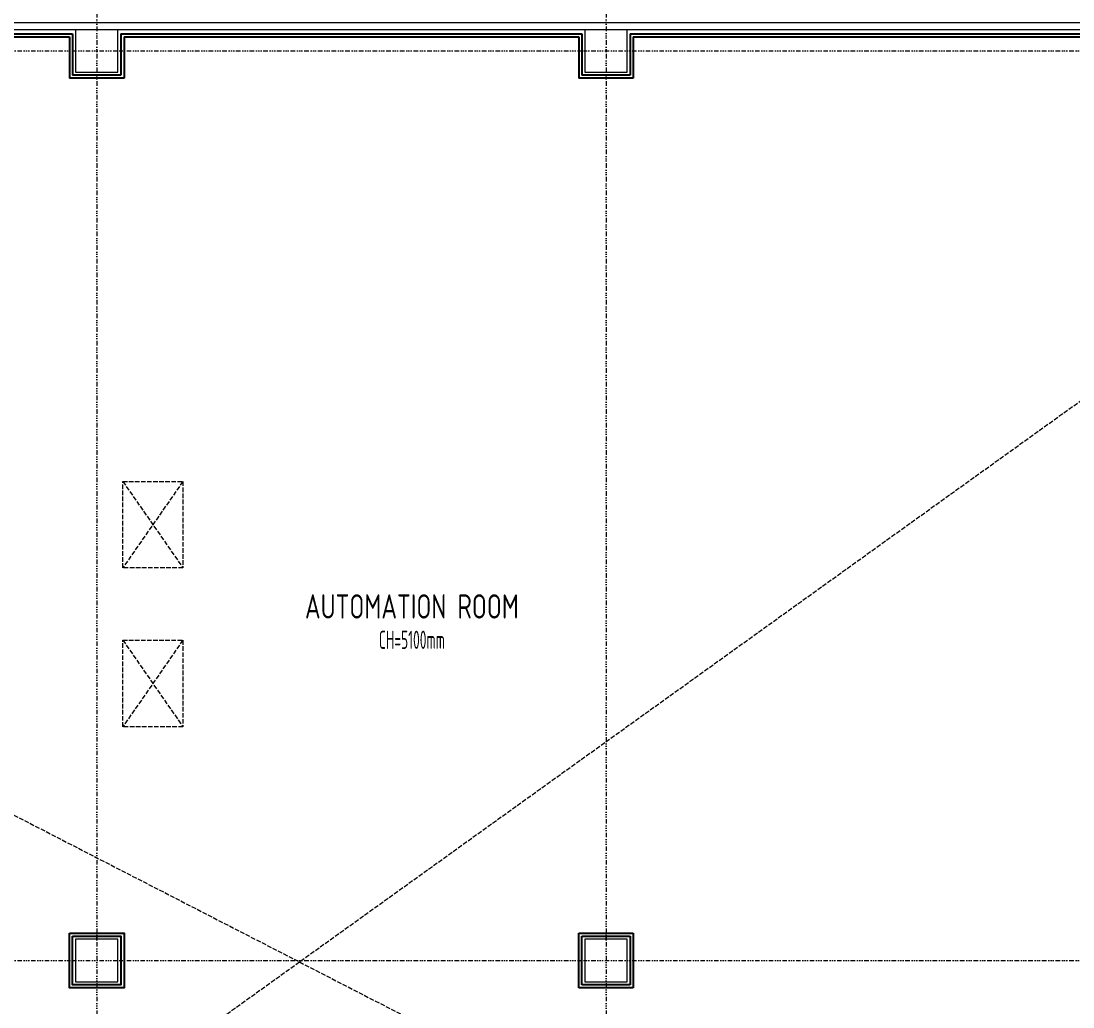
# Model space of a CAD drawing. Extents: x -76427 to 292734, y -42117 to 131250.
# Drawn here: x 208751 to 226101, y 74234 to 90491 of the extents above; entities that cross this region are included whole.
import ezdxf
from ezdxf.enums import TextEntityAlignment as Align

# ---------------------------------------------------------------- set-up
doc = ezdxf.new("R2010")
doc.units = 0
doc.header["$LTSCALE"] = 250
doc.linetypes.add('H12PL1$0$HIDDEN', pattern=[0.4, 0.3, -0.1])
doc.linetypes.add('H12PL1$0$JJP_三點線', pattern=[0.9, 0.3, -0.15, 0, -0.15, 0, -0.15, 0, -0.15])
for name, color, linetype in [('H12PL1$0$A-OBJE-2D', 252, 'Continuous'), ('H12PL1$0$A-WALL-EX', 252, 'Continuous'), ('H12PL1$0$S-COL', 252, 'Continuous'), ('H12PL1$0$S-GRID', 252, 'Continuous'), ('H12PL1$0$S-SLAB-SHOW', 252, 'Continuous'), ('XFDP10$0$A-CR-TT2', 1, 'Continuous'), ('XFDP10$0$A-CR-TXT', 2, 'Continuous'), ('XFDP10$0$A-W-P1S (50K)', 2, 'Continuous')]:
    doc.layers.add(name, color=color, linetype=linetype)
doc.styles.add('XFDP10$0$AA-TXT', font='isocp.shx', dxfattribs={"width": 0.8, "bigfont": 'china.shx'})

# ---------------------------------------------------------------- blocks, each defined once
blk = doc.blocks.new('XFDP10')
at = {"layer": 'XFDP10$0$A-W-P1S (50K)'}
for p, q in [((202000, 90280), (209600, 90280)), ((202050, 90230), (209550, 90230)), ((209550, 90230), (209550, 89550)), ((209600, 90280), (209600, 89600)), ((210400, 90280), (218000, 90280)), ((210400, 90280), (210400, 89600)), ((210450, 90230), (217950, 90230)), ((210450, 90230), (210450, 89550)), ((217950, 90230), (217950, 89550)), ((218000, 90280), (218000, 89600)), ((218800, 90280), (226400, 90280)), ((218800, 90280), (218800, 89600)), ((218850, 90230), (226350, 90230)), ((218850, 90230), (218850, 89550)), ((210450, 89550), (209550, 89550)), ((210400, 89600), (209600, 89600)), ((218850, 89550), (217950, 89550)), ((218800, 89600), (218000, 89600)), ((217950, 75450), (218850, 75450)), ((217950, 74550), (217950, 75450)), ((218000, 75400), (218800, 75400)), ((218000, 74600), (218000, 75400)), ((218800, 75400), (218800, 74600)), ((218850, 75450), (218850, 74550)), ((218850, 74550), (217950, 74550)), ((218800, 74600), (218000, 74600))]:
    blk.add_line(p, q, dxfattribs=at)
for points in [[(209550, 75450), (210450, 75450), (210450, 74550), (209550, 74550)], [(209600, 75400), (210400, 75400), (210400, 74600), (209600, 74600)]]:
    blk.add_lwpolyline(points, close=True, dxfattribs=at)
at = {"layer": 'XFDP10$0$A-CR-TT2', "style": 'XFDP10$0$AA-TXT', "width": 0.6}
blk.add_text('CH=5100mm', height=300, dxfattribs=at).set_placement((215197.7, 80288.7), align=Align.MIDDLE)
at = {"layer": 'XFDP10$0$A-CR-TXT', "style": 'XFDP10$0$AA-TXT', "width": 0.8}
blk.add_text('AUTOMATION ROOM', height=400, dxfattribs=at).set_placement((215197.7, 80838.7), align=Align.MIDDLE)
blk = doc.blocks.new('H12PL1')
at = {"layer": 'H12PL1$0$A-OBJE-2D', "linetype": 'H12PL1$0$HIDDEN', "lineweight": 0}
for p, q in [((192000, 59650), (234750, 90350)), ((192000, 85950), (243150, 59650))]:
    blk.add_line(p, q, dxfattribs=at)
at = {"layer": 'H12PL1$0$A-WALL-EX', "lineweight": 0}
blk.add_line((151700, 90465), (243600, 90465), dxfattribs=at)
at = {"layer": 'H12PL1$0$A-WALL-EX', "lineweight": 0, "flags": 128}
blk.add_lwpolyline([(151550, 90350), (243635, 90350)], dxfattribs=at)
at = {"layer": 'H12PL1$0$S-COL', "lineweight": 0, "flags": 128}
for points in [[(209650, 90350), (209650, 89650), (210350, 89650), (210350, 90350)], [(218050, 90350), (218050, 89650), (218750, 89650), (218750, 90350)]]:
    blk.add_lwpolyline(points, dxfattribs=at)
for points in [[(209650, 74650), (210350, 74650), (210350, 75350), (209650, 75350)], [(218050, 74650), (218750, 74650), (218750, 75350), (218050, 75350)]]:
    blk.add_lwpolyline(points, close=True, dxfattribs=at)
at = {"layer": 'H12PL1$0$S-GRID', "linetype": 'H12PL1$0$JJP_三點線', "lineweight": 0}
for p, q in [((210000, 128250), (210000, -28000)), ((218400, 128250), (218400, -28000)), ((-29000, 90000), (289600, 90000)), ((-29000, 75000), (289600, 75000))]:
    blk.add_line(p, q, dxfattribs=at)
at = {"layer": 'H12PL1$0$S-SLAB-SHOW', "linetype": 'H12PL1$0$HIDDEN', "lineweight": 0}
for points in [[(210430.79, 82899.64), (211420.79, 82899.64), (211420.79, 81474.64), (210430.79, 81474.64)], [(210430.79, 80280.63), (211420.79, 80280.63), (211420.79, 78855.63), (210430.79, 78855.63)]]:
    blk.add_lwpolyline(points, close=True, dxfattribs=at)
for points in [[(210430.79, 82899.64), (211420.79, 81474.64)], [(211420.79, 82899.64), (210430.79, 81474.64)], [(210430.79, 80280.63), (211420.79, 78855.63)], [(211420.79, 80280.63), (210430.79, 78855.63)]]:
    blk.add_lwpolyline(points, dxfattribs=at)
blk.add_blockref('XFDP10', (0, 0))

msp = doc.modelspace()

# ---------------------------------------------------------------- block references
msp.add_blockref('H12PL1', (0, 0))

doc.saveas('drawing.dxf')
